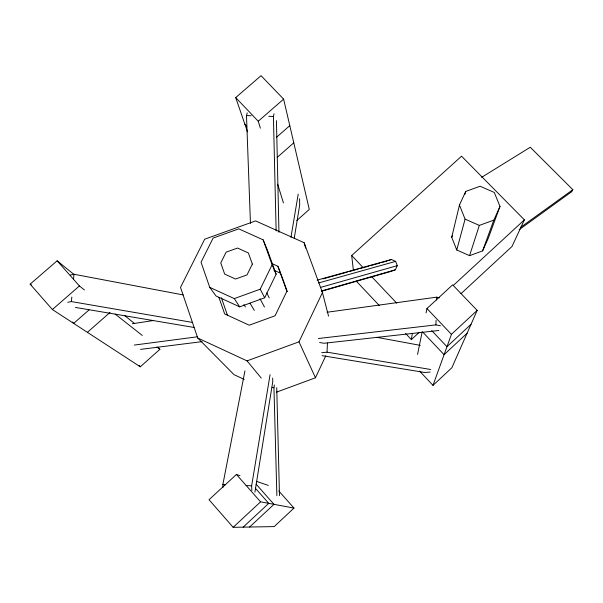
<?xml version="1.0" encoding="UTF-8"?>
<svg xmlns="http://www.w3.org/2000/svg" width="603" height="603" viewBox="0 0 603 603"><rect width="100%" height="100%" fill="white"/><g stroke="black" fill="none" stroke-linecap="round" stroke-linejoin="round"><path stroke-width="0.9" d="M440.416 325.793L435.939 324.881L436.059 320.261M436.61 299.94L436.685 297.166L327.06 312.241M321.678 352.717L327.022 352.167L327.452 342.994M67.777 302.269L71.395 301.583L71.825 297.03M73.536 278.812L73.965 274.259L183.206 294.935M405.6 333.489L411.359 339.61L412.339 333.301M276.875 495.643L273.95 387.646L274.373 384.993M254.926 492.131L272.767 381.684L272.669 378.051M294.234 238.343L299.668 205.133L299.593 198.704M251.843 490.397L251.647 485.792L270.069 374.674M290.947 237.303L298.214 194.121M223.004 487.382L222.846 484.616L244.939 370.92M417.547 354.421L422.228 331.567M426.05 312.919L426.947 308.54L452.634 284.842L477.169 310.387L451.888 367.702L432.992 385.377L419.582 371.071M276.144 230.889L273.415 116.469L274.033 113.748M451.715 237.258L459.456 205.058L465.689 191.46L480.094 186.252L494.279 192.44L499.993 206.452L488.159 238.539L482.588 250.908L469.556 255.664L456.757 249.989L451.715 237.258L452.469 235.615M465.011 194.174L465.689 191.46M250.449 223.427L246.491 115.595L247.222 112.874M456.757 249.989L465.079 219.138L459.456 205.058M469.556 255.664L479.332 225.401L493.819 220.133L499.993 206.452M432.992 385.377L451.443 334.318L477.169 310.387M482.588 250.908L493.819 220.133M321.821 291.211L390.985 271.395L395.357 269.805L397.279 265.652L395.643 261.378L391.407 259.486L317.201 280.109M353.358 270.038L351.685 255.514L461.551 156.192L524.384 219.839L512 246.476L460.994 293.676M276.37 392.199L315.459 377.787L325.824 355.725M197.731 338.019L247.034 360.88L299.005 341.833L322.439 292.583L304.146 242.723L255.589 220.909L204.688 239.203L180.516 287.405L197.731 338.019L234.032 374.659L244.177 379.385M264.672 297.776L276.114 274.214L267.461 250.132L263.142 239.843L238.773 228.854L213.13 238.072L201.048 262.23L209.738 287.352L216.032 295.99L239.708 306.852L264.672 297.776L260.21 289.191L272.104 264.777L263.142 239.843M481.639 177.327L530.263 147.245L572.85 189.696L571.719 191.694L519.153 229.675M278.729 490.902L294 508.08L274.192 526.592L233.157 527.324L209.022 499.714L236.421 474.471L239.956 475.684M249.612 527.03L273.988 504.342L256.087 484.134M471.041 324.286L446.974 346.702L431.71 330.595M467.084 333.24L444.087 354.692L422.869 332.245M233.157 527.324L260.594 501.832L294 508.08M243.175 527.143L268.75 503.362L255.303 488.166M411.359 339.61L418.942 332.592M453.426 285.34L524.384 219.839M296.812 220.54L309.286 209.422L283.621 99.133L261.054 75.677L235.705 97.588L247.516 131.914M74.342 274.749L57.127 260.798L30.15 284.156L52.378 309.535L140.288 366.797L159.885 349.31L158.031 347.222M277.252 157.345L293.789 142.813M87.39 332.343L110.07 312.384M89.071 309.882L73.664 323.396L72.428 321.994M276.506 137.28L289.794 125.643M260.383 128.198L258.242 121.241L283.621 99.133M52.378 309.535L79.408 285.958L84.45 289.93M520.63 227.339L572.85 189.696M209.738 287.352L234.296 298.598L260.21 289.191M387.917 260.752L391.407 259.486M321.369 290.978L395.357 269.805M320.706 287.367L397.279 265.652M318.618 282.958L395.643 261.378M323.072 278.872L347.396 272.104M349.197 271.599L358.212 269.096M360.014 268.591L369.021 266.089M370.822 265.584L379.837 263.081M381.639 262.576L387.043 261.069M70.355 275.043L73.965 274.259M132.366 323.743L153.607 320.495M134.273 345.074L197.226 336.821M140.574 349.378L202.028 341.645M318.414 338.509L435.939 324.881M438.871 330.482L324.045 343.265L319.59 342.496M430.15 372.066L424.776 372.488L322.085 355.649M246.491 115.595L251.134 115.746M268.772 116.319L273.415 116.469M272.096 387.578L273.95 387.646M222.846 484.616L225.628 484.729M246.077 485.566L251.647 485.792M75.435 307.432L194.015 327.452M327.022 352.167L430.723 369.503M71.395 301.583L192.681 322.454M376.973 337.348L420.283 345.361M436.685 297.166L439.353 297.769M256.81 481.465L268.32 485.423M465.079 219.138L479.332 225.401M271.976 263.601L277.862 266.262L280.719 273.317L273.943 270.242M30.15 284.156L31.658 285.181M115.113 314.065L142.27 335.441M156.946 346.996L159.885 349.31M124.949 315.768L134.439 323.464M235.705 97.588L258.242 121.241M426.947 308.54L451.443 334.318M244.856 124.165L246.778 126.193M351.685 255.514L363.277 267.777M371.652 276.626L396.766 303.196M356.32 281.156L379.362 305.623M57.127 260.798L79.408 285.958M236.421 474.471L260.594 501.832M139.052 365.395L140.288 366.797M247.034 360.88L261.287 378.096M234.296 298.598L239.708 306.852M243.906 304.605L245.406 306.98M250.011 303.196L254.33 310.409M259.999 298.771L264.468 306.995M266.737 292.854L269.255 297.897M299.005 341.833L315.459 377.787M272.104 264.777L276.114 274.214M281.036 274.184L287.307 291.596M277.862 266.262L286.877 291.287L275.066 315.776L249.212 325.205L224.655 313.907L218.927 297.392M221.391 297.784L227.482 315.324M277.651 184.194L283.425 202.917M304.146 242.723L305.638 248.097M322.439 292.583L328.552 316.153M276.732 387.646L279.49 495.689M276.445 120.638L278.948 232.306M252.34 264.069L247.034 274.893L235.554 279.046L224.663 274.079L220.766 262.938L226.11 252.167L237.537 248.052L248.398 252.966L252.34 264.069"/></g></svg>
